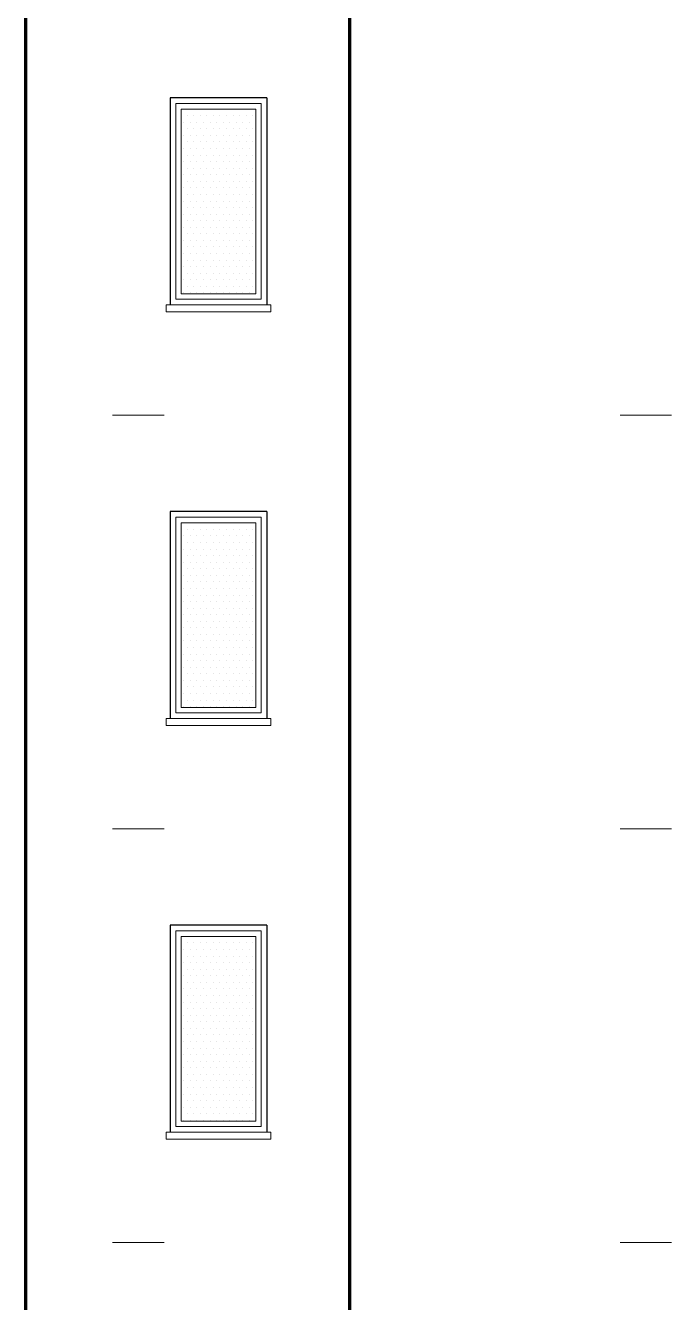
# Model space of a CAD drawing. Header units: millimetres. Extents: x 2016.56 to 2021.8, y 13721.83 to 13722.48.
# Drawn here: x 2021.5835 to 2021.6772, y 13722.0962 to 13722.2815 of the extents above; entities that cross this region are included whole.
import ezdxf

# ---------------------------------------------------------------- set-up
doc = ezdxf.new("R2010")
doc.units = ezdxf.units.MM
doc.linetypes.add('ACAD_ISO07W100', pattern=[3, 0, -3])
doc.layers.get('0').update_dxf_attribs({"lineweight": 20})
for name, color, linetype, lineweight in [('0.3', 150, 'Continuous', 30), ('1.00', 232, 'Continuous', 100), ('DUVAR', 4, 'Continuous', 40), ('PENCERE', 3, 'Continuous', 13)]:
    doc.layers.add(name, color=color, linetype=linetype, lineweight=lineweight)

msp = doc.modelspace()

# ---------------------------------------------------------------- linework, layer by layer
for p, q in [((2021.60532, 13722.27014), (2021.60532, 13722.24174)), ((2021.61772, 13722.27014), (2021.60532, 13722.27014)), ((2021.61772, 13722.27014), (2021.61772, 13722.24174)), ((2021.60612, 13722.26934), (2021.61692, 13722.26934)), ((2021.60612, 13722.24254), (2021.60612, 13722.26934)), ((2021.61692, 13722.24254), (2021.61692, 13722.26934)), ((2021.60612, 13722.24254), (2021.61692, 13722.24254)), ((2021.60392, 13722.24094), (2021.61912, 13722.24094)), ((2021.60392, 13722.23994), (2021.60392, 13722.24094)), ((2021.60532, 13722.24174), (2021.61772, 13722.24174)), ((2021.61912, 13722.23994), (2021.61912, 13722.24094)), ((2021.60392, 13722.23994), (2021.61912, 13722.23994)), ((2021.61772, 13722.21014), (2021.60532, 13722.21014)), ((2021.60532, 13722.21014), (2021.60532, 13722.18174)), ((2021.60612, 13722.18254), (2021.60612, 13722.20934)), ((2021.60612, 13722.20934), (2021.61692, 13722.20934)), ((2021.61692, 13722.18254), (2021.61692, 13722.20934)), ((2021.61772, 13722.21014), (2021.61772, 13722.18174)), ((2021.60392, 13722.17994), (2021.60392, 13722.18094)), ((2021.60392, 13722.18094), (2021.61912, 13722.18094)), ((2021.60532, 13722.18174), (2021.61772, 13722.18174)), ((2021.60612, 13722.18254), (2021.61692, 13722.18254)), ((2021.61912, 13722.17994), (2021.61912, 13722.18094)), ((2021.60392, 13722.17994), (2021.61912, 13722.17994)), ((2021.60532, 13722.15014), (2021.60532, 13722.12174)), ((2021.61772, 13722.15014), (2021.60532, 13722.15014)), ((2021.60612, 13722.14934), (2021.61692, 13722.14934)), ((2021.60612, 13722.12254), (2021.60612, 13722.14934)), ((2021.61692, 13722.12254), (2021.61692, 13722.14934)), ((2021.61772, 13722.15014), (2021.61772, 13722.12174)), ((2021.60532, 13722.12174), (2021.61772, 13722.12174)), ((2021.60612, 13722.12254), (2021.61692, 13722.12254)), ((2021.60392, 13722.12094), (2021.61912, 13722.12094)), ((2021.60392, 13722.11994), (2021.60392, 13722.12094)), ((2021.60392, 13722.11994), (2021.61912, 13722.11994)), ((2021.61912, 13722.11994), (2021.61912, 13722.12094))]:
    msp.add_line(p, q)
at = {"layer": '0.3'}
for p, q in [((2021.60452, 13722.27094), (2021.60452, 13722.24094)), ((2021.61852, 13722.27094), (2021.60452, 13722.27094)), ((2021.61852, 13722.27094), (2021.61852, 13722.24094)), ((2021.61852, 13722.21094), (2021.60452, 13722.21094)), ((2021.60452, 13722.21094), (2021.60452, 13722.18094)), ((2021.61852, 13722.21094), (2021.61852, 13722.18094)), ((2021.60452, 13722.15094), (2021.60452, 13722.12094)), ((2021.61852, 13722.15094), (2021.60452, 13722.15094)), ((2021.61852, 13722.15094), (2021.61852, 13722.12094))]:
    msp.add_line(p, q, dxfattribs=at)
at = {"layer": '1.00'}
for p, q in [((2021.58352, 13722.39754), (2021.58352, 13721.97854)), ((2021.63052, 13722.39774), (2021.63052, 13721.97854))]:
    msp.add_line(p, q, dxfattribs=at)
at = {"layer": 'DUVAR'}
for p, q in [((2021.60649, 13722.26933), (2021.60649, 13722.26933)), ((2021.60696, 13722.26838), (2021.60696, 13722.26838)), ((2021.60744, 13722.26933), (2021.60744, 13722.26933)), ((2021.60792, 13722.26838), (2021.60792, 13722.26838)), ((2021.60839, 13722.26933), (2021.60839, 13722.26933)), ((2021.60887, 13722.26838), (2021.60887, 13722.26838)), ((2021.60935, 13722.26933), (2021.60935, 13722.26933)), ((2021.60982, 13722.26838), (2021.60982, 13722.26838)), ((2021.6103, 13722.26933), (2021.6103, 13722.26933)), ((2021.61077, 13722.26838), (2021.61077, 13722.26838)), ((2021.61125, 13722.26933), (2021.61125, 13722.26933)), ((2021.61173, 13722.26838), (2021.61173, 13722.26838)), ((2021.6122, 13722.26933), (2021.6122, 13722.26933)), ((2021.61268, 13722.26838), (2021.61268, 13722.26838)), ((2021.61316, 13722.26933), (2021.61316, 13722.26933)), ((2021.61363, 13722.26838), (2021.61363, 13722.26838)), ((2021.61411, 13722.26933), (2021.61411, 13722.26933)), ((2021.61458, 13722.26838), (2021.61458, 13722.26838)), ((2021.61506, 13722.26933), (2021.61506, 13722.26933)), ((2021.61554, 13722.26838), (2021.61554, 13722.26838)), ((2021.61601, 13722.26933), (2021.61601, 13722.26933)), ((2021.61649, 13722.26838), (2021.61649, 13722.26838)), ((2021.60649, 13722.26742), (2021.60649, 13722.26742)), ((2021.60696, 13722.26647), (2021.60696, 13722.26647)), ((2021.60744, 13722.26742), (2021.60744, 13722.26742)), ((2021.60792, 13722.26647), (2021.60792, 13722.26647)), ((2021.60839, 13722.26742), (2021.60839, 13722.26742)), ((2021.60887, 13722.26647), (2021.60887, 13722.26647)), ((2021.60935, 13722.26742), (2021.60935, 13722.26742)), ((2021.60982, 13722.26647), (2021.60982, 13722.26647)), ((2021.6103, 13722.26742), (2021.6103, 13722.26742)), ((2021.61077, 13722.26647), (2021.61077, 13722.26647)), ((2021.61125, 13722.26742), (2021.61125, 13722.26742)), ((2021.61173, 13722.26647), (2021.61173, 13722.26647)), ((2021.6122, 13722.26742), (2021.6122, 13722.26742)), ((2021.61268, 13722.26647), (2021.61268, 13722.26647)), ((2021.61316, 13722.26742), (2021.61316, 13722.26742)), ((2021.61363, 13722.26647), (2021.61363, 13722.26647)), ((2021.61411, 13722.26742), (2021.61411, 13722.26742)), ((2021.61458, 13722.26647), (2021.61458, 13722.26647)), ((2021.61506, 13722.26742), (2021.61506, 13722.26742)), ((2021.61554, 13722.26647), (2021.61554, 13722.26647)), ((2021.61601, 13722.26742), (2021.61601, 13722.26742)), ((2021.61649, 13722.26647), (2021.61649, 13722.26647)), ((2021.60649, 13722.26552), (2021.60649, 13722.26552)), ((2021.60696, 13722.26457), (2021.60696, 13722.26457)), ((2021.60744, 13722.26552), (2021.60744, 13722.26552)), ((2021.60792, 13722.26457), (2021.60792, 13722.26457)), ((2021.60839, 13722.26552), (2021.60839, 13722.26552)), ((2021.60887, 13722.26457), (2021.60887, 13722.26457)), ((2021.60935, 13722.26552), (2021.60935, 13722.26552)), ((2021.60982, 13722.26457), (2021.60982, 13722.26457)), ((2021.6103, 13722.26552), (2021.6103, 13722.26552)), ((2021.61077, 13722.26457), (2021.61077, 13722.26457)), ((2021.61125, 13722.26552), (2021.61125, 13722.26552)), ((2021.61173, 13722.26457), (2021.61173, 13722.26457)), ((2021.6122, 13722.26552), (2021.6122, 13722.26552)), ((2021.61268, 13722.26457), (2021.61268, 13722.26457)), ((2021.61316, 13722.26552), (2021.61316, 13722.26552)), ((2021.61363, 13722.26457), (2021.61363, 13722.26457)), ((2021.61411, 13722.26552), (2021.61411, 13722.26552)), ((2021.61458, 13722.26457), (2021.61458, 13722.26457)), ((2021.61506, 13722.26552), (2021.61506, 13722.26552)), ((2021.61554, 13722.26457), (2021.61554, 13722.26457)), ((2021.61601, 13722.26552), (2021.61601, 13722.26552)), ((2021.61649, 13722.26457), (2021.61649, 13722.26457)), ((2021.60649, 13722.26361), (2021.60649, 13722.26361)), ((2021.60696, 13722.26266), (2021.60696, 13722.26266)), ((2021.60744, 13722.26361), (2021.60744, 13722.26361)), ((2021.60792, 13722.26266), (2021.60792, 13722.26266)), ((2021.60839, 13722.26361), (2021.60839, 13722.26361)), ((2021.60887, 13722.26266), (2021.60887, 13722.26266)), ((2021.60935, 13722.26361), (2021.60935, 13722.26361)), ((2021.60982, 13722.26266), (2021.60982, 13722.26266)), ((2021.6103, 13722.26361), (2021.6103, 13722.26361)), ((2021.61077, 13722.26266), (2021.61077, 13722.26266)), ((2021.61125, 13722.26361), (2021.61125, 13722.26361)), ((2021.61173, 13722.26266), (2021.61173, 13722.26266)), ((2021.6122, 13722.26361), (2021.6122, 13722.26361)), ((2021.61268, 13722.26266), (2021.61268, 13722.26266)), ((2021.61316, 13722.26361), (2021.61316, 13722.26361)), ((2021.61363, 13722.26266), (2021.61363, 13722.26266)), ((2021.61411, 13722.26361), (2021.61411, 13722.26361)), ((2021.61458, 13722.26266), (2021.61458, 13722.26266)), ((2021.61506, 13722.26361), (2021.61506, 13722.26361)), ((2021.61554, 13722.26266), (2021.61554, 13722.26266)), ((2021.61601, 13722.26361), (2021.61601, 13722.26361)), ((2021.61649, 13722.26266), (2021.61649, 13722.26266)), ((2021.60649, 13722.26171), (2021.60649, 13722.26171)), ((2021.60696, 13722.26076), (2021.60696, 13722.26076)), ((2021.60744, 13722.26171), (2021.60744, 13722.26171)), ((2021.60792, 13722.26076), (2021.60792, 13722.26076)), ((2021.60839, 13722.26171), (2021.60839, 13722.26171)), ((2021.60887, 13722.26076), (2021.60887, 13722.26076)), ((2021.60935, 13722.26171), (2021.60935, 13722.26171)), ((2021.60982, 13722.26076), (2021.60982, 13722.26076)), ((2021.6103, 13722.26171), (2021.6103, 13722.26171)), ((2021.61077, 13722.26076), (2021.61077, 13722.26076)), ((2021.61125, 13722.26171), (2021.61125, 13722.26171)), ((2021.61173, 13722.26076), (2021.61173, 13722.26076)), ((2021.6122, 13722.26171), (2021.6122, 13722.26171)), ((2021.61268, 13722.26076), (2021.61268, 13722.26076)), ((2021.61316, 13722.26171), (2021.61316, 13722.26171)), ((2021.61363, 13722.26076), (2021.61363, 13722.26076)), ((2021.61411, 13722.26171), (2021.61411, 13722.26171)), ((2021.61458, 13722.26076), (2021.61458, 13722.26076)), ((2021.61506, 13722.26171), (2021.61506, 13722.26171)), ((2021.61554, 13722.26076), (2021.61554, 13722.26076)), ((2021.61601, 13722.26171), (2021.61601, 13722.26171)), ((2021.61649, 13722.26076), (2021.61649, 13722.26076)), ((2021.60649, 13722.2598), (2021.60649, 13722.2598)), ((2021.60696, 13722.25885), (2021.60696, 13722.25885)), ((2021.60744, 13722.2598), (2021.60744, 13722.2598)), ((2021.60792, 13722.25885), (2021.60792, 13722.25885)), ((2021.60839, 13722.2598), (2021.60839, 13722.2598)), ((2021.60887, 13722.25885), (2021.60887, 13722.25885)), ((2021.60935, 13722.2598), (2021.60935, 13722.2598)), ((2021.60982, 13722.25885), (2021.60982, 13722.25885)), ((2021.6103, 13722.2598), (2021.6103, 13722.2598)), ((2021.61077, 13722.25885), (2021.61077, 13722.25885)), ((2021.61125, 13722.2598), (2021.61125, 13722.2598)), ((2021.61173, 13722.25885), (2021.61173, 13722.25885)), ((2021.6122, 13722.2598), (2021.6122, 13722.2598)), ((2021.61268, 13722.25885), (2021.61268, 13722.25885)), ((2021.61316, 13722.2598), (2021.61316, 13722.2598)), ((2021.61363, 13722.25885), (2021.61363, 13722.25885)), ((2021.61411, 13722.2598), (2021.61411, 13722.2598)), ((2021.61458, 13722.25885), (2021.61458, 13722.25885)), ((2021.61506, 13722.2598), (2021.61506, 13722.2598)), ((2021.61554, 13722.25885), (2021.61554, 13722.25885)), ((2021.61601, 13722.2598), (2021.61601, 13722.2598)), ((2021.61649, 13722.25885), (2021.61649, 13722.25885)), ((2021.60649, 13722.2579), (2021.60649, 13722.2579)), ((2021.60696, 13722.25695), (2021.60696, 13722.25695)), ((2021.60744, 13722.2579), (2021.60744, 13722.2579)), ((2021.60792, 13722.25695), (2021.60792, 13722.25695)), ((2021.60839, 13722.2579), (2021.60839, 13722.2579)), ((2021.60887, 13722.25695), (2021.60887, 13722.25695)), ((2021.60935, 13722.2579), (2021.60935, 13722.2579)), ((2021.60982, 13722.25695), (2021.60982, 13722.25695)), ((2021.6103, 13722.2579), (2021.6103, 13722.2579)), ((2021.61077, 13722.25695), (2021.61077, 13722.25695)), ((2021.61125, 13722.2579), (2021.61125, 13722.2579)), ((2021.61173, 13722.25695), (2021.61173, 13722.25695)), ((2021.6122, 13722.2579), (2021.6122, 13722.2579)), ((2021.61268, 13722.25695), (2021.61268, 13722.25695)), ((2021.61316, 13722.2579), (2021.61316, 13722.2579)), ((2021.61363, 13722.25695), (2021.61363, 13722.25695)), ((2021.61411, 13722.2579), (2021.61411, 13722.2579)), ((2021.61458, 13722.25695), (2021.61458, 13722.25695)), ((2021.61506, 13722.2579), (2021.61506, 13722.2579)), ((2021.61554, 13722.25695), (2021.61554, 13722.25695)), ((2021.61601, 13722.2579), (2021.61601, 13722.2579)), ((2021.61649, 13722.25695), (2021.61649, 13722.25695)), ((2021.60649, 13722.25599), (2021.60649, 13722.25599)), ((2021.60696, 13722.25504), (2021.60696, 13722.25504)), ((2021.60744, 13722.25599), (2021.60744, 13722.25599)), ((2021.60792, 13722.25504), (2021.60792, 13722.25504)), ((2021.60839, 13722.25599), (2021.60839, 13722.25599)), ((2021.60887, 13722.25504), (2021.60887, 13722.25504)), ((2021.60935, 13722.25599), (2021.60935, 13722.25599)), ((2021.60982, 13722.25504), (2021.60982, 13722.25504)), ((2021.6103, 13722.25599), (2021.6103, 13722.25599)), ((2021.61077, 13722.25504), (2021.61077, 13722.25504)), ((2021.61125, 13722.25599), (2021.61125, 13722.25599)), ((2021.61173, 13722.25504), (2021.61173, 13722.25504)), ((2021.6122, 13722.25599), (2021.6122, 13722.25599)), ((2021.61268, 13722.25504), (2021.61268, 13722.25504)), ((2021.61316, 13722.25599), (2021.61316, 13722.25599)), ((2021.61363, 13722.25504), (2021.61363, 13722.25504)), ((2021.61411, 13722.25599), (2021.61411, 13722.25599)), ((2021.61458, 13722.25504), (2021.61458, 13722.25504)), ((2021.61506, 13722.25599), (2021.61506, 13722.25599)), ((2021.61554, 13722.25504), (2021.61554, 13722.25504)), ((2021.61601, 13722.25599), (2021.61601, 13722.25599)), ((2021.61649, 13722.25504), (2021.61649, 13722.25504)), ((2021.60649, 13722.25409), (2021.60649, 13722.25409)), ((2021.60696, 13722.25314), (2021.60696, 13722.25314)), ((2021.60744, 13722.25409), (2021.60744, 13722.25409)), ((2021.60792, 13722.25314), (2021.60792, 13722.25314)), ((2021.60839, 13722.25409), (2021.60839, 13722.25409)), ((2021.60887, 13722.25314), (2021.60887, 13722.25314)), ((2021.60935, 13722.25409), (2021.60935, 13722.25409)), ((2021.60982, 13722.25314), (2021.60982, 13722.25314)), ((2021.6103, 13722.25409), (2021.6103, 13722.25409)), ((2021.61077, 13722.25314), (2021.61077, 13722.25314)), ((2021.61125, 13722.25409), (2021.61125, 13722.25409)), ((2021.61173, 13722.25314), (2021.61173, 13722.25314)), ((2021.6122, 13722.25409), (2021.6122, 13722.25409)), ((2021.61268, 13722.25314), (2021.61268, 13722.25314)), ((2021.61316, 13722.25409), (2021.61316, 13722.25409)), ((2021.61363, 13722.25314), (2021.61363, 13722.25314)), ((2021.61411, 13722.25409), (2021.61411, 13722.25409)), ((2021.61458, 13722.25314), (2021.61458, 13722.25314)), ((2021.61506, 13722.25409), (2021.61506, 13722.25409)), ((2021.61554, 13722.25314), (2021.61554, 13722.25314)), ((2021.61601, 13722.25409), (2021.61601, 13722.25409)), ((2021.61649, 13722.25314), (2021.61649, 13722.25314)), ((2021.60649, 13722.25218), (2021.60649, 13722.25218)), ((2021.60696, 13722.25123), (2021.60696, 13722.25123)), ((2021.60744, 13722.25218), (2021.60744, 13722.25218)), ((2021.60792, 13722.25123), (2021.60792, 13722.25123)), ((2021.60839, 13722.25218), (2021.60839, 13722.25218)), ((2021.60887, 13722.25123), (2021.60887, 13722.25123)), ((2021.60935, 13722.25218), (2021.60935, 13722.25218)), ((2021.60982, 13722.25123), (2021.60982, 13722.25123)), ((2021.6103, 13722.25218), (2021.6103, 13722.25218)), ((2021.61077, 13722.25123), (2021.61077, 13722.25123)), ((2021.61125, 13722.25218), (2021.61125, 13722.25218)), ((2021.61173, 13722.25123), (2021.61173, 13722.25123)), ((2021.6122, 13722.25218), (2021.6122, 13722.25218)), ((2021.61268, 13722.25123), (2021.61268, 13722.25123)), ((2021.61316, 13722.25218), (2021.61316, 13722.25218)), ((2021.61363, 13722.25123), (2021.61363, 13722.25123)), ((2021.61411, 13722.25218), (2021.61411, 13722.25218)), ((2021.61458, 13722.25123), (2021.61458, 13722.25123)), ((2021.61506, 13722.25218), (2021.61506, 13722.25218)), ((2021.61554, 13722.25123), (2021.61554, 13722.25123)), ((2021.61601, 13722.25218), (2021.61601, 13722.25218)), ((2021.61649, 13722.25123), (2021.61649, 13722.25123)), ((2021.60649, 13722.25028), (2021.60649, 13722.25028)), ((2021.60744, 13722.25028), (2021.60744, 13722.25028)), ((2021.60839, 13722.25028), (2021.60839, 13722.25028)), ((2021.60935, 13722.25028), (2021.60935, 13722.25028)), ((2021.6103, 13722.25028), (2021.6103, 13722.25028)), ((2021.61125, 13722.25028), (2021.61125, 13722.25028)), ((2021.6122, 13722.25028), (2021.6122, 13722.25028)), ((2021.61316, 13722.25028), (2021.61316, 13722.25028)), ((2021.61411, 13722.25028), (2021.61411, 13722.25028)), ((2021.61506, 13722.25028), (2021.61506, 13722.25028)), ((2021.61601, 13722.25028), (2021.61601, 13722.25028)), ((2021.60649, 13722.24837), (2021.60649, 13722.24837)), ((2021.60696, 13722.24933), (2021.60696, 13722.24933)), ((2021.60744, 13722.24837), (2021.60744, 13722.24837)), ((2021.60792, 13722.24933), (2021.60792, 13722.24933)), ((2021.60839, 13722.24837), (2021.60839, 13722.24837)), ((2021.60887, 13722.24933), (2021.60887, 13722.24933)), ((2021.60935, 13722.24837), (2021.60935, 13722.24837)), ((2021.60982, 13722.24933), (2021.60982, 13722.24933)), ((2021.6103, 13722.24837), (2021.6103, 13722.24837)), ((2021.61077, 13722.24933), (2021.61077, 13722.24933)), ((2021.61125, 13722.24837), (2021.61125, 13722.24837)), ((2021.61173, 13722.24933), (2021.61173, 13722.24933)), ((2021.6122, 13722.24837), (2021.6122, 13722.24837)), ((2021.61268, 13722.24933), (2021.61268, 13722.24933)), ((2021.61316, 13722.24837), (2021.61316, 13722.24837)), ((2021.61363, 13722.24933), (2021.61363, 13722.24933)), ((2021.61411, 13722.24837), (2021.61411, 13722.24837)), ((2021.61458, 13722.24933), (2021.61458, 13722.24933)), ((2021.61506, 13722.24837), (2021.61506, 13722.24837)), ((2021.61554, 13722.24933), (2021.61554, 13722.24933)), ((2021.61601, 13722.24837), (2021.61601, 13722.24837)), ((2021.61649, 13722.24933), (2021.61649, 13722.24933)), ((2021.60649, 13722.24647), (2021.60649, 13722.24647)), ((2021.60696, 13722.24742), (2021.60696, 13722.24742)), ((2021.60744, 13722.24647), (2021.60744, 13722.24647)), ((2021.60792, 13722.24742), (2021.60792, 13722.24742)), ((2021.60839, 13722.24647), (2021.60839, 13722.24647)), ((2021.60887, 13722.24742), (2021.60887, 13722.24742)), ((2021.60935, 13722.24647), (2021.60935, 13722.24647)), ((2021.60982, 13722.24742), (2021.60982, 13722.24742)), ((2021.6103, 13722.24647), (2021.6103, 13722.24647)), ((2021.61077, 13722.24742), (2021.61077, 13722.24742)), ((2021.61125, 13722.24647), (2021.61125, 13722.24647)), ((2021.61173, 13722.24742), (2021.61173, 13722.24742)), ((2021.6122, 13722.24647), (2021.6122, 13722.24647)), ((2021.61268, 13722.24742), (2021.61268, 13722.24742)), ((2021.61316, 13722.24647), (2021.61316, 13722.24647)), ((2021.61363, 13722.24742), (2021.61363, 13722.24742)), ((2021.61411, 13722.24647), (2021.61411, 13722.24647)), ((2021.61458, 13722.24742), (2021.61458, 13722.24742)), ((2021.61506, 13722.24647), (2021.61506, 13722.24647)), ((2021.61554, 13722.24742), (2021.61554, 13722.24742)), ((2021.61601, 13722.24647), (2021.61601, 13722.24647)), ((2021.61649, 13722.24742), (2021.61649, 13722.24742)), ((2021.60649, 13722.24456), (2021.60649, 13722.24456)), ((2021.60696, 13722.24552), (2021.60696, 13722.24552)), ((2021.60744, 13722.24456), (2021.60744, 13722.24456)), ((2021.60792, 13722.24552), (2021.60792, 13722.24552)), ((2021.60839, 13722.24456), (2021.60839, 13722.24456)), ((2021.60887, 13722.24552), (2021.60887, 13722.24552)), ((2021.60935, 13722.24456), (2021.60935, 13722.24456)), ((2021.60982, 13722.24552), (2021.60982, 13722.24552)), ((2021.6103, 13722.24456), (2021.6103, 13722.24456)), ((2021.61077, 13722.24552), (2021.61077, 13722.24552)), ((2021.61125, 13722.24456), (2021.61125, 13722.24456)), ((2021.61173, 13722.24552), (2021.61173, 13722.24552)), ((2021.6122, 13722.24456), (2021.6122, 13722.24456)), ((2021.61268, 13722.24552), (2021.61268, 13722.24552)), ((2021.61316, 13722.24456), (2021.61316, 13722.24456)), ((2021.61363, 13722.24552), (2021.61363, 13722.24552)), ((2021.61411, 13722.24456), (2021.61411, 13722.24456)), ((2021.61458, 13722.24552), (2021.61458, 13722.24552)), ((2021.61506, 13722.24456), (2021.61506, 13722.24456)), ((2021.61554, 13722.24552), (2021.61554, 13722.24552)), ((2021.61601, 13722.24456), (2021.61601, 13722.24456)), ((2021.61649, 13722.24552), (2021.61649, 13722.24552)), ((2021.60649, 13722.24266), (2021.60649, 13722.24266)), ((2021.60696, 13722.24361), (2021.60696, 13722.24361)), ((2021.60744, 13722.24266), (2021.60744, 13722.24266)), ((2021.60792, 13722.24361), (2021.60792, 13722.24361)), ((2021.60839, 13722.24266), (2021.60839, 13722.24266)), ((2021.60887, 13722.24361), (2021.60887, 13722.24361)), ((2021.60935, 13722.24266), (2021.60935, 13722.24266)), ((2021.60982, 13722.24361), (2021.60982, 13722.24361)), ((2021.6103, 13722.24266), (2021.6103, 13722.24266)), ((2021.61077, 13722.24361), (2021.61077, 13722.24361)), ((2021.61125, 13722.24266), (2021.61125, 13722.24266)), ((2021.61173, 13722.24361), (2021.61173, 13722.24361)), ((2021.6122, 13722.24266), (2021.6122, 13722.24266)), ((2021.61268, 13722.24361), (2021.61268, 13722.24361)), ((2021.61316, 13722.24266), (2021.61316, 13722.24266)), ((2021.61363, 13722.24361), (2021.61363, 13722.24361)), ((2021.61411, 13722.24266), (2021.61411, 13722.24266)), ((2021.61458, 13722.24361), (2021.61458, 13722.24361)), ((2021.61506, 13722.24266), (2021.61506, 13722.24266)), ((2021.61554, 13722.24361), (2021.61554, 13722.24361)), ((2021.61601, 13722.24266), (2021.61601, 13722.24266)), ((2021.61649, 13722.24361), (2021.61649, 13722.24361)), ((2021.60649, 13722.20933), (2021.60649, 13722.20933)), ((2021.60744, 13722.20933), (2021.60744, 13722.20933)), ((2021.60839, 13722.20933), (2021.60839, 13722.20933)), ((2021.60935, 13722.20933), (2021.60935, 13722.20933)), ((2021.6103, 13722.20933), (2021.6103, 13722.20933)), ((2021.61125, 13722.20933), (2021.61125, 13722.20933)), ((2021.6122, 13722.20933), (2021.6122, 13722.20933)), ((2021.61316, 13722.20933), (2021.61316, 13722.20933)), ((2021.61411, 13722.20933), (2021.61411, 13722.20933)), ((2021.61506, 13722.20933), (2021.61506, 13722.20933)), ((2021.61601, 13722.20933), (2021.61601, 13722.20933)), ((2021.60649, 13722.20742), (2021.60649, 13722.20742)), ((2021.60696, 13722.20838), (2021.60696, 13722.20838)), ((2021.60744, 13722.20742), (2021.60744, 13722.20742)), ((2021.60792, 13722.20838), (2021.60792, 13722.20838)), ((2021.60839, 13722.20742), (2021.60839, 13722.20742)), ((2021.60887, 13722.20838), (2021.60887, 13722.20838)), ((2021.60935, 13722.20742), (2021.60935, 13722.20742)), ((2021.60982, 13722.20838), (2021.60982, 13722.20838)), ((2021.6103, 13722.20742), (2021.6103, 13722.20742)), ((2021.61077, 13722.20838), (2021.61077, 13722.20838)), ((2021.61125, 13722.20742), (2021.61125, 13722.20742)), ((2021.61173, 13722.20838), (2021.61173, 13722.20838)), ((2021.6122, 13722.20742), (2021.6122, 13722.20742)), ((2021.61268, 13722.20838), (2021.61268, 13722.20838)), ((2021.61316, 13722.20742), (2021.61316, 13722.20742)), ((2021.61363, 13722.20838), (2021.61363, 13722.20838)), ((2021.61411, 13722.20742), (2021.61411, 13722.20742)), ((2021.61458, 13722.20838), (2021.61458, 13722.20838)), ((2021.61506, 13722.20742), (2021.61506, 13722.20742)), ((2021.61554, 13722.20838), (2021.61554, 13722.20838)), ((2021.61601, 13722.20742), (2021.61601, 13722.20742)), ((2021.61649, 13722.20838), (2021.61649, 13722.20838)), ((2021.60649, 13722.20552), (2021.60649, 13722.20552)), ((2021.60696, 13722.20647), (2021.60696, 13722.20647)), ((2021.60744, 13722.20552), (2021.60744, 13722.20552)), ((2021.60792, 13722.20647), (2021.60792, 13722.20647)), ((2021.60839, 13722.20552), (2021.60839, 13722.20552)), ((2021.60887, 13722.20647), (2021.60887, 13722.20647)), ((2021.60935, 13722.20552), (2021.60935, 13722.20552)), ((2021.60982, 13722.20647), (2021.60982, 13722.20647)), ((2021.6103, 13722.20552), (2021.6103, 13722.20552)), ((2021.61077, 13722.20647), (2021.61077, 13722.20647)), ((2021.61125, 13722.20552), (2021.61125, 13722.20552)), ((2021.61173, 13722.20647), (2021.61173, 13722.20647)), ((2021.6122, 13722.20552), (2021.6122, 13722.20552)), ((2021.61268, 13722.20647), (2021.61268, 13722.20647)), ((2021.61316, 13722.20552), (2021.61316, 13722.20552)), ((2021.61363, 13722.20647), (2021.61363, 13722.20647)), ((2021.61411, 13722.20552), (2021.61411, 13722.20552)), ((2021.61458, 13722.20647), (2021.61458, 13722.20647)), ((2021.61506, 13722.20552), (2021.61506, 13722.20552)), ((2021.61554, 13722.20647), (2021.61554, 13722.20647)), ((2021.61601, 13722.20552), (2021.61601, 13722.20552)), ((2021.61649, 13722.20647), (2021.61649, 13722.20647)), ((2021.60649, 13722.20361), (2021.60649, 13722.20361)), ((2021.60696, 13722.20457), (2021.60696, 13722.20457)), ((2021.60744, 13722.20361), (2021.60744, 13722.20361)), ((2021.60792, 13722.20457), (2021.60792, 13722.20457)), ((2021.60839, 13722.20361), (2021.60839, 13722.20361)), ((2021.60887, 13722.20457), (2021.60887, 13722.20457)), ((2021.60935, 13722.20361), (2021.60935, 13722.20361)), ((2021.60982, 13722.20457), (2021.60982, 13722.20457)), ((2021.6103, 13722.20361), (2021.6103, 13722.20361)), ((2021.61077, 13722.20457), (2021.61077, 13722.20457)), ((2021.61125, 13722.20361), (2021.61125, 13722.20361)), ((2021.61173, 13722.20457), (2021.61173, 13722.20457)), ((2021.6122, 13722.20361), (2021.6122, 13722.20361)), ((2021.61268, 13722.20457), (2021.61268, 13722.20457)), ((2021.61316, 13722.20361), (2021.61316, 13722.20361)), ((2021.61363, 13722.20457), (2021.61363, 13722.20457)), ((2021.61411, 13722.20361), (2021.61411, 13722.20361)), ((2021.61458, 13722.20457), (2021.61458, 13722.20457)), ((2021.61506, 13722.20361), (2021.61506, 13722.20361)), ((2021.61554, 13722.20457), (2021.61554, 13722.20457)), ((2021.61601, 13722.20361), (2021.61601, 13722.20361)), ((2021.61649, 13722.20457), (2021.61649, 13722.20457)), ((2021.60649, 13722.20171), (2021.60649, 13722.20171)), ((2021.60696, 13722.20266), (2021.60696, 13722.20266)), ((2021.60744, 13722.20171), (2021.60744, 13722.20171)), ((2021.60792, 13722.20266), (2021.60792, 13722.20266)), ((2021.60839, 13722.20171), (2021.60839, 13722.20171)), ((2021.60887, 13722.20266), (2021.60887, 13722.20266)), ((2021.60935, 13722.20171), (2021.60935, 13722.20171)), ((2021.60982, 13722.20266), (2021.60982, 13722.20266)), ((2021.6103, 13722.20171), (2021.6103, 13722.20171)), ((2021.61077, 13722.20266), (2021.61077, 13722.20266)), ((2021.61125, 13722.20171), (2021.61125, 13722.20171)), ((2021.61173, 13722.20266), (2021.61173, 13722.20266)), ((2021.6122, 13722.20171), (2021.6122, 13722.20171)), ((2021.61268, 13722.20266), (2021.61268, 13722.20266)), ((2021.61316, 13722.20171), (2021.61316, 13722.20171)), ((2021.61363, 13722.20266), (2021.61363, 13722.20266)), ((2021.61411, 13722.20171), (2021.61411, 13722.20171)), ((2021.61458, 13722.20266), (2021.61458, 13722.20266)), ((2021.61506, 13722.20171), (2021.61506, 13722.20171)), ((2021.61554, 13722.20266), (2021.61554, 13722.20266)), ((2021.61601, 13722.20171), (2021.61601, 13722.20171)), ((2021.61649, 13722.20266), (2021.61649, 13722.20266)), ((2021.60649, 13722.1998), (2021.60649, 13722.1998)), ((2021.60696, 13722.20076), (2021.60696, 13722.20076)), ((2021.60744, 13722.1998), (2021.60744, 13722.1998)), ((2021.60792, 13722.20076), (2021.60792, 13722.20076)), ((2021.60839, 13722.1998), (2021.60839, 13722.1998)), ((2021.60887, 13722.20076), (2021.60887, 13722.20076)), ((2021.60935, 13722.1998), (2021.60935, 13722.1998)), ((2021.60982, 13722.20076), (2021.60982, 13722.20076)), ((2021.6103, 13722.1998), (2021.6103, 13722.1998)), ((2021.61077, 13722.20076), (2021.61077, 13722.20076)), ((2021.61125, 13722.1998), (2021.61125, 13722.1998)), ((2021.61173, 13722.20076), (2021.61173, 13722.20076)), ((2021.6122, 13722.1998), (2021.6122, 13722.1998)), ((2021.61268, 13722.20076), (2021.61268, 13722.20076)), ((2021.61316, 13722.1998), (2021.61316, 13722.1998)), ((2021.61363, 13722.20076), (2021.61363, 13722.20076)), ((2021.61411, 13722.1998), (2021.61411, 13722.1998)), ((2021.61458, 13722.20076), (2021.61458, 13722.20076)), ((2021.61506, 13722.1998), (2021.61506, 13722.1998)), ((2021.61554, 13722.20076), (2021.61554, 13722.20076)), ((2021.61601, 13722.1998), (2021.61601, 13722.1998)), ((2021.61649, 13722.20076), (2021.61649, 13722.20076)), ((2021.60649, 13722.1979), (2021.60649, 13722.1979)), ((2021.60696, 13722.19885), (2021.60696, 13722.19885)), ((2021.60744, 13722.1979), (2021.60744, 13722.1979)), ((2021.60792, 13722.19885), (2021.60792, 13722.19885)), ((2021.60839, 13722.1979), (2021.60839, 13722.1979)), ((2021.60887, 13722.19885), (2021.60887, 13722.19885)), ((2021.60935, 13722.1979), (2021.60935, 13722.1979)), ((2021.60982, 13722.19885), (2021.60982, 13722.19885)), ((2021.6103, 13722.1979), (2021.6103, 13722.1979)), ((2021.61077, 13722.19885), (2021.61077, 13722.19885)), ((2021.61125, 13722.1979), (2021.61125, 13722.1979)), ((2021.61173, 13722.19885), (2021.61173, 13722.19885)), ((2021.6122, 13722.1979), (2021.6122, 13722.1979)), ((2021.61268, 13722.19885), (2021.61268, 13722.19885)), ((2021.61316, 13722.1979), (2021.61316, 13722.1979)), ((2021.61363, 13722.19885), (2021.61363, 13722.19885)), ((2021.61411, 13722.1979), (2021.61411, 13722.1979)), ((2021.61458, 13722.19885), (2021.61458, 13722.19885)), ((2021.61506, 13722.1979), (2021.61506, 13722.1979)), ((2021.61554, 13722.19885), (2021.61554, 13722.19885)), ((2021.61601, 13722.1979), (2021.61601, 13722.1979)), ((2021.61649, 13722.19885), (2021.61649, 13722.19885)), ((2021.60649, 13722.19599), (2021.60649, 13722.19599)), ((2021.60696, 13722.19695), (2021.60696, 13722.19695)), ((2021.60744, 13722.19599), (2021.60744, 13722.19599)), ((2021.60792, 13722.19695), (2021.60792, 13722.19695)), ((2021.60839, 13722.19599), (2021.60839, 13722.19599)), ((2021.60887, 13722.19695), (2021.60887, 13722.19695)), ((2021.60935, 13722.19599), (2021.60935, 13722.19599)), ((2021.60982, 13722.19695), (2021.60982, 13722.19695)), ((2021.6103, 13722.19599), (2021.6103, 13722.19599)), ((2021.61077, 13722.19695), (2021.61077, 13722.19695)), ((2021.61125, 13722.19599), (2021.61125, 13722.19599)), ((2021.61173, 13722.19695), (2021.61173, 13722.19695)), ((2021.6122, 13722.19599), (2021.6122, 13722.19599)), ((2021.61268, 13722.19695), (2021.61268, 13722.19695)), ((2021.61316, 13722.19599), (2021.61316, 13722.19599)), ((2021.61363, 13722.19695), (2021.61363, 13722.19695)), ((2021.61411, 13722.19599), (2021.61411, 13722.19599)), ((2021.61458, 13722.19695), (2021.61458, 13722.19695)), ((2021.61506, 13722.19599), (2021.61506, 13722.19599)), ((2021.61554, 13722.19695), (2021.61554, 13722.19695)), ((2021.61601, 13722.19599), (2021.61601, 13722.19599)), ((2021.61649, 13722.19695), (2021.61649, 13722.19695)), ((2021.60649, 13722.19409), (2021.60649, 13722.19409)), ((2021.60696, 13722.19504), (2021.60696, 13722.19504)), ((2021.60744, 13722.19409), (2021.60744, 13722.19409)), ((2021.60792, 13722.19504), (2021.60792, 13722.19504)), ((2021.60839, 13722.19409), (2021.60839, 13722.19409)), ((2021.60887, 13722.19504), (2021.60887, 13722.19504)), ((2021.60935, 13722.19409), (2021.60935, 13722.19409)), ((2021.60982, 13722.19504), (2021.60982, 13722.19504)), ((2021.6103, 13722.19409), (2021.6103, 13722.19409)), ((2021.61077, 13722.19504), (2021.61077, 13722.19504)), ((2021.61125, 13722.19409), (2021.61125, 13722.19409)), ((2021.61173, 13722.19504), (2021.61173, 13722.19504)), ((2021.6122, 13722.19409), (2021.6122, 13722.19409)), ((2021.61268, 13722.19504), (2021.61268, 13722.19504)), ((2021.61316, 13722.19409), (2021.61316, 13722.19409)), ((2021.61363, 13722.19504), (2021.61363, 13722.19504)), ((2021.61411, 13722.19409), (2021.61411, 13722.19409)), ((2021.61458, 13722.19504), (2021.61458, 13722.19504)), ((2021.61506, 13722.19409), (2021.61506, 13722.19409)), ((2021.61554, 13722.19504), (2021.61554, 13722.19504)), ((2021.61601, 13722.19409), (2021.61601, 13722.19409)), ((2021.61649, 13722.19504), (2021.61649, 13722.19504)), ((2021.60649, 13722.19218), (2021.60649, 13722.19218)), ((2021.60696, 13722.19314), (2021.60696, 13722.19314)), ((2021.60744, 13722.19218), (2021.60744, 13722.19218)), ((2021.60792, 13722.19314), (2021.60792, 13722.19314)), ((2021.60839, 13722.19218), (2021.60839, 13722.19218)), ((2021.60887, 13722.19314), (2021.60887, 13722.19314)), ((2021.60935, 13722.19218), (2021.60935, 13722.19218)), ((2021.60982, 13722.19314), (2021.60982, 13722.19314)), ((2021.6103, 13722.19218), (2021.6103, 13722.19218)), ((2021.61077, 13722.19314), (2021.61077, 13722.19314)), ((2021.61125, 13722.19218), (2021.61125, 13722.19218)), ((2021.61173, 13722.19314), (2021.61173, 13722.19314)), ((2021.6122, 13722.19218), (2021.6122, 13722.19218)), ((2021.61268, 13722.19314), (2021.61268, 13722.19314)), ((2021.61316, 13722.19218), (2021.61316, 13722.19218)), ((2021.61363, 13722.19314), (2021.61363, 13722.19314)), ((2021.61411, 13722.19218), (2021.61411, 13722.19218)), ((2021.61458, 13722.19314), (2021.61458, 13722.19314)), ((2021.61506, 13722.19218), (2021.61506, 13722.19218)), ((2021.61554, 13722.19314), (2021.61554, 13722.19314)), ((2021.61601, 13722.19218), (2021.61601, 13722.19218)), ((2021.61649, 13722.19314), (2021.61649, 13722.19314)), ((2021.60649, 13722.19028), (2021.60649, 13722.19028)), ((2021.60696, 13722.19123), (2021.60696, 13722.19123)), ((2021.60744, 13722.19028), (2021.60744, 13722.19028)), ((2021.60792, 13722.19123), (2021.60792, 13722.19123)), ((2021.60839, 13722.19028), (2021.60839, 13722.19028)), ((2021.60887, 13722.19123), (2021.60887, 13722.19123)), ((2021.60935, 13722.19028), (2021.60935, 13722.19028)), ((2021.60982, 13722.19123), (2021.60982, 13722.19123)), ((2021.6103, 13722.19028), (2021.6103, 13722.19028)), ((2021.61077, 13722.19123), (2021.61077, 13722.19123)), ((2021.61125, 13722.19028), (2021.61125, 13722.19028)), ((2021.61173, 13722.19123), (2021.61173, 13722.19123)), ((2021.6122, 13722.19028), (2021.6122, 13722.19028)), ((2021.61268, 13722.19123), (2021.61268, 13722.19123)), ((2021.61316, 13722.19028), (2021.61316, 13722.19028)), ((2021.61363, 13722.19123), (2021.61363, 13722.19123)), ((2021.61411, 13722.19028), (2021.61411, 13722.19028)), ((2021.61458, 13722.19123), (2021.61458, 13722.19123)), ((2021.61506, 13722.19028), (2021.61506, 13722.19028)), ((2021.61554, 13722.19123), (2021.61554, 13722.19123)), ((2021.61601, 13722.19028), (2021.61601, 13722.19028)), ((2021.61649, 13722.19123), (2021.61649, 13722.19123)), ((2021.60649, 13722.18837), (2021.60649, 13722.18837)), ((2021.60696, 13722.18933), (2021.60696, 13722.18933)), ((2021.60744, 13722.18837), (2021.60744, 13722.18837)), ((2021.60792, 13722.18933), (2021.60792, 13722.18933)), ((2021.60839, 13722.18837), (2021.60839, 13722.18837)), ((2021.60887, 13722.18933), (2021.60887, 13722.18933)), ((2021.60935, 13722.18837), (2021.60935, 13722.18837)), ((2021.60982, 13722.18933), (2021.60982, 13722.18933)), ((2021.6103, 13722.18837), (2021.6103, 13722.18837)), ((2021.61077, 13722.18933), (2021.61077, 13722.18933)), ((2021.61125, 13722.18837), (2021.61125, 13722.18837)), ((2021.61173, 13722.18933), (2021.61173, 13722.18933)), ((2021.6122, 13722.18837), (2021.6122, 13722.18837)), ((2021.61268, 13722.18933), (2021.61268, 13722.18933)), ((2021.61316, 13722.18837), (2021.61316, 13722.18837)), ((2021.61363, 13722.18933), (2021.61363, 13722.18933)), ((2021.61411, 13722.18837), (2021.61411, 13722.18837)), ((2021.61458, 13722.18933), (2021.61458, 13722.18933)), ((2021.61506, 13722.18837), (2021.61506, 13722.18837)), ((2021.61554, 13722.18933), (2021.61554, 13722.18933)), ((2021.61601, 13722.18837), (2021.61601, 13722.18837)), ((2021.61649, 13722.18933), (2021.61649, 13722.18933)), ((2021.60649, 13722.18647), (2021.60649, 13722.18647)), ((2021.60696, 13722.18742), (2021.60696, 13722.18742)), ((2021.60744, 13722.18647), (2021.60744, 13722.18647)), ((2021.60792, 13722.18742), (2021.60792, 13722.18742)), ((2021.60839, 13722.18647), (2021.60839, 13722.18647)), ((2021.60887, 13722.18742), (2021.60887, 13722.18742)), ((2021.60935, 13722.18647), (2021.60935, 13722.18647)), ((2021.60982, 13722.18742), (2021.60982, 13722.18742)), ((2021.6103, 13722.18647), (2021.6103, 13722.18647)), ((2021.61077, 13722.18742), (2021.61077, 13722.18742)), ((2021.61125, 13722.18647), (2021.61125, 13722.18647)), ((2021.61173, 13722.18742), (2021.61173, 13722.18742)), ((2021.6122, 13722.18647), (2021.6122, 13722.18647)), ((2021.61268, 13722.18742), (2021.61268, 13722.18742)), ((2021.61316, 13722.18647), (2021.61316, 13722.18647)), ((2021.61363, 13722.18742), (2021.61363, 13722.18742)), ((2021.61411, 13722.18647), (2021.61411, 13722.18647)), ((2021.61458, 13722.18742), (2021.61458, 13722.18742)), ((2021.61506, 13722.18647), (2021.61506, 13722.18647)), ((2021.61554, 13722.18742), (2021.61554, 13722.18742)), ((2021.61601, 13722.18647), (2021.61601, 13722.18647)), ((2021.61649, 13722.18742), (2021.61649, 13722.18742)), ((2021.60649, 13722.18456), (2021.60649, 13722.18456)), ((2021.60696, 13722.18552), (2021.60696, 13722.18552)), ((2021.60744, 13722.18456), (2021.60744, 13722.18456)), ((2021.60792, 13722.18552), (2021.60792, 13722.18552)), ((2021.60839, 13722.18456), (2021.60839, 13722.18456)), ((2021.60887, 13722.18552), (2021.60887, 13722.18552)), ((2021.60935, 13722.18456), (2021.60935, 13722.18456)), ((2021.60982, 13722.18552), (2021.60982, 13722.18552)), ((2021.6103, 13722.18456), (2021.6103, 13722.18456)), ((2021.61077, 13722.18552), (2021.61077, 13722.18552)), ((2021.61125, 13722.18456), (2021.61125, 13722.18456)), ((2021.61173, 13722.18552), (2021.61173, 13722.18552)), ((2021.6122, 13722.18456), (2021.6122, 13722.18456)), ((2021.61268, 13722.18552), (2021.61268, 13722.18552)), ((2021.61316, 13722.18456), (2021.61316, 13722.18456)), ((2021.61363, 13722.18552), (2021.61363, 13722.18552)), ((2021.61411, 13722.18456), (2021.61411, 13722.18456)), ((2021.61458, 13722.18552), (2021.61458, 13722.18552)), ((2021.61506, 13722.18456), (2021.61506, 13722.18456)), ((2021.61554, 13722.18552), (2021.61554, 13722.18552)), ((2021.61601, 13722.18456), (2021.61601, 13722.18456)), ((2021.61649, 13722.18552), (2021.61649, 13722.18552)), ((2021.60696, 13722.18361), (2021.60696, 13722.18361)), ((2021.60792, 13722.18361), (2021.60792, 13722.18361)), ((2021.60887, 13722.18361), (2021.60887, 13722.18361)), ((2021.60982, 13722.18361), (2021.60982, 13722.18361)), ((2021.61077, 13722.18361), (2021.61077, 13722.18361)), ((2021.61173, 13722.18361), (2021.61173, 13722.18361)), ((2021.61268, 13722.18361), (2021.61268, 13722.18361)), ((2021.61363, 13722.18361), (2021.61363, 13722.18361)), ((2021.61458, 13722.18361), (2021.61458, 13722.18361)), ((2021.61554, 13722.18361), (2021.61554, 13722.18361)), ((2021.61649, 13722.18361), (2021.61649, 13722.18361)), ((2021.60649, 13722.18266), (2021.60649, 13722.18266)), ((2021.60744, 13722.18266), (2021.60744, 13722.18266)), ((2021.60839, 13722.18266), (2021.60839, 13722.18266)), ((2021.60935, 13722.18266), (2021.60935, 13722.18266)), ((2021.6103, 13722.18266), (2021.6103, 13722.18266)), ((2021.61125, 13722.18266), (2021.61125, 13722.18266)), ((2021.6122, 13722.18266), (2021.6122, 13722.18266)), ((2021.61316, 13722.18266), (2021.61316, 13722.18266)), ((2021.61411, 13722.18266), (2021.61411, 13722.18266)), ((2021.61506, 13722.18266), (2021.61506, 13722.18266)), ((2021.61601, 13722.18266), (2021.61601, 13722.18266)), ((2021.60649, 13722.14933), (2021.60649, 13722.14933)), ((2021.60744, 13722.14933), (2021.60744, 13722.14933)), ((2021.60839, 13722.14933), (2021.60839, 13722.14933)), ((2021.60935, 13722.14933), (2021.60935, 13722.14933)), ((2021.6103, 13722.14933), (2021.6103, 13722.14933)), ((2021.61125, 13722.14933), (2021.61125, 13722.14933)), ((2021.6122, 13722.14933), (2021.6122, 13722.14933)), ((2021.61316, 13722.14933), (2021.61316, 13722.14933)), ((2021.61411, 13722.14933), (2021.61411, 13722.14933)), ((2021.61506, 13722.14933), (2021.61506, 13722.14933)), ((2021.61601, 13722.14933), (2021.61601, 13722.14933)), ((2021.60696, 13722.14838), (2021.60696, 13722.14838)), ((2021.60792, 13722.14838), (2021.60792, 13722.14838)), ((2021.60887, 13722.14838), (2021.60887, 13722.14838)), ((2021.60982, 13722.14838), (2021.60982, 13722.14838)), ((2021.61077, 13722.14838), (2021.61077, 13722.14838)), ((2021.61173, 13722.14838), (2021.61173, 13722.14838)), ((2021.61268, 13722.14838), (2021.61268, 13722.14838)), ((2021.61363, 13722.14838), (2021.61363, 13722.14838)), ((2021.61458, 13722.14838), (2021.61458, 13722.14838)), ((2021.61554, 13722.14838), (2021.61554, 13722.14838)), ((2021.61649, 13722.14838), (2021.61649, 13722.14838)), ((2021.60649, 13722.14742), (2021.60649, 13722.14742)), ((2021.60696, 13722.14647), (2021.60696, 13722.14647)), ((2021.60744, 13722.14742), (2021.60744, 13722.14742)), ((2021.60792, 13722.14647), (2021.60792, 13722.14647)), ((2021.60839, 13722.14742), (2021.60839, 13722.14742)), ((2021.60887, 13722.14647), (2021.60887, 13722.14647)), ((2021.60935, 13722.14742), (2021.60935, 13722.14742)), ((2021.60982, 13722.14647), (2021.60982, 13722.14647)), ((2021.6103, 13722.14742), (2021.6103, 13722.14742)), ((2021.61077, 13722.14647), (2021.61077, 13722.14647)), ((2021.61125, 13722.14742), (2021.61125, 13722.14742)), ((2021.61173, 13722.14647), (2021.61173, 13722.14647)), ((2021.6122, 13722.14742), (2021.6122, 13722.14742)), ((2021.61268, 13722.14647), (2021.61268, 13722.14647)), ((2021.61316, 13722.14742), (2021.61316, 13722.14742)), ((2021.61363, 13722.14647), (2021.61363, 13722.14647)), ((2021.61411, 13722.14742), (2021.61411, 13722.14742)), ((2021.61458, 13722.14647), (2021.61458, 13722.14647)), ((2021.61506, 13722.14742), (2021.61506, 13722.14742)), ((2021.61554, 13722.14647), (2021.61554, 13722.14647)), ((2021.61601, 13722.14742), (2021.61601, 13722.14742)), ((2021.61649, 13722.14647), (2021.61649, 13722.14647)), ((2021.60649, 13722.14552), (2021.60649, 13722.14552)), ((2021.60696, 13722.14457), (2021.60696, 13722.14457)), ((2021.60744, 13722.14552), (2021.60744, 13722.14552)), ((2021.60792, 13722.14457), (2021.60792, 13722.14457)), ((2021.60839, 13722.14552), (2021.60839, 13722.14552)), ((2021.60887, 13722.14457), (2021.60887, 13722.14457)), ((2021.60935, 13722.14552), (2021.60935, 13722.14552)), ((2021.60982, 13722.14457), (2021.60982, 13722.14457)), ((2021.6103, 13722.14552), (2021.6103, 13722.14552)), ((2021.61077, 13722.14457), (2021.61077, 13722.14457)), ((2021.61125, 13722.14552), (2021.61125, 13722.14552)), ((2021.61173, 13722.14457), (2021.61173, 13722.14457)), ((2021.6122, 13722.14552), (2021.6122, 13722.14552)), ((2021.61268, 13722.14457), (2021.61268, 13722.14457)), ((2021.61316, 13722.14552), (2021.61316, 13722.14552)), ((2021.61363, 13722.14457), (2021.61363, 13722.14457)), ((2021.61411, 13722.14552), (2021.61411, 13722.14552)), ((2021.61458, 13722.14457), (2021.61458, 13722.14457)), ((2021.61506, 13722.14552), (2021.61506, 13722.14552)), ((2021.61554, 13722.14457), (2021.61554, 13722.14457)), ((2021.61601, 13722.14552), (2021.61601, 13722.14552)), ((2021.61649, 13722.14457), (2021.61649, 13722.14457)), ((2021.60649, 13722.14361), (2021.60649, 13722.14361)), ((2021.60696, 13722.14266), (2021.60696, 13722.14266)), ((2021.60744, 13722.14361), (2021.60744, 13722.14361)), ((2021.60792, 13722.14266), (2021.60792, 13722.14266)), ((2021.60839, 13722.14361), (2021.60839, 13722.14361)), ((2021.60887, 13722.14266), (2021.60887, 13722.14266)), ((2021.60935, 13722.14361), (2021.60935, 13722.14361)), ((2021.60982, 13722.14266), (2021.60982, 13722.14266)), ((2021.6103, 13722.14361), (2021.6103, 13722.14361)), ((2021.61077, 13722.14266), (2021.61077, 13722.14266)), ((2021.61125, 13722.14361), (2021.61125, 13722.14361)), ((2021.61173, 13722.14266), (2021.61173, 13722.14266)), ((2021.6122, 13722.14361), (2021.6122, 13722.14361)), ((2021.61268, 13722.14266), (2021.61268, 13722.14266)), ((2021.61316, 13722.14361), (2021.61316, 13722.14361)), ((2021.61363, 13722.14266), (2021.61363, 13722.14266)), ((2021.61411, 13722.14361), (2021.61411, 13722.14361)), ((2021.61458, 13722.14266), (2021.61458, 13722.14266)), ((2021.61506, 13722.14361), (2021.61506, 13722.14361)), ((2021.61554, 13722.14266), (2021.61554, 13722.14266)), ((2021.61601, 13722.14361), (2021.61601, 13722.14361)), ((2021.61649, 13722.14266), (2021.61649, 13722.14266)), ((2021.60649, 13722.14171), (2021.60649, 13722.14171)), ((2021.60696, 13722.14076), (2021.60696, 13722.14076)), ((2021.60744, 13722.14171), (2021.60744, 13722.14171)), ((2021.60792, 13722.14076), (2021.60792, 13722.14076)), ((2021.60839, 13722.14171), (2021.60839, 13722.14171)), ((2021.60887, 13722.14076), (2021.60887, 13722.14076)), ((2021.60935, 13722.14171), (2021.60935, 13722.14171)), ((2021.60982, 13722.14076), (2021.60982, 13722.14076)), ((2021.6103, 13722.14171), (2021.6103, 13722.14171)), ((2021.61077, 13722.14076), (2021.61077, 13722.14076)), ((2021.61125, 13722.14171), (2021.61125, 13722.14171)), ((2021.61173, 13722.14076), (2021.61173, 13722.14076)), ((2021.6122, 13722.14171), (2021.6122, 13722.14171)), ((2021.61268, 13722.14076), (2021.61268, 13722.14076)), ((2021.61316, 13722.14171), (2021.61316, 13722.14171)), ((2021.61363, 13722.14076), (2021.61363, 13722.14076)), ((2021.61411, 13722.14171), (2021.61411, 13722.14171)), ((2021.61458, 13722.14076), (2021.61458, 13722.14076)), ((2021.61506, 13722.14171), (2021.61506, 13722.14171)), ((2021.61554, 13722.14076), (2021.61554, 13722.14076)), ((2021.61601, 13722.14171), (2021.61601, 13722.14171)), ((2021.61649, 13722.14076), (2021.61649, 13722.14076)), ((2021.60649, 13722.1398), (2021.60649, 13722.1398)), ((2021.60696, 13722.13885), (2021.60696, 13722.13885)), ((2021.60744, 13722.1398), (2021.60744, 13722.1398)), ((2021.60792, 13722.13885), (2021.60792, 13722.13885)), ((2021.60839, 13722.1398), (2021.60839, 13722.1398)), ((2021.60887, 13722.13885), (2021.60887, 13722.13885)), ((2021.60935, 13722.1398), (2021.60935, 13722.1398)), ((2021.60982, 13722.13885), (2021.60982, 13722.13885)), ((2021.6103, 13722.1398), (2021.6103, 13722.1398)), ((2021.61077, 13722.13885), (2021.61077, 13722.13885)), ((2021.61125, 13722.1398), (2021.61125, 13722.1398)), ((2021.61173, 13722.13885), (2021.61173, 13722.13885)), ((2021.6122, 13722.1398), (2021.6122, 13722.1398)), ((2021.61268, 13722.13885), (2021.61268, 13722.13885)), ((2021.61316, 13722.1398), (2021.61316, 13722.1398)), ((2021.61363, 13722.13885), (2021.61363, 13722.13885)), ((2021.61411, 13722.1398), (2021.61411, 13722.1398)), ((2021.61458, 13722.13885), (2021.61458, 13722.13885)), ((2021.61506, 13722.1398), (2021.61506, 13722.1398)), ((2021.61554, 13722.13885), (2021.61554, 13722.13885)), ((2021.61601, 13722.1398), (2021.61601, 13722.1398)), ((2021.61649, 13722.13885), (2021.61649, 13722.13885)), ((2021.60649, 13722.1379), (2021.60649, 13722.1379)), ((2021.60696, 13722.13695), (2021.60696, 13722.13695)), ((2021.60744, 13722.1379), (2021.60744, 13722.1379)), ((2021.60792, 13722.13695), (2021.60792, 13722.13695)), ((2021.60839, 13722.1379), (2021.60839, 13722.1379)), ((2021.60887, 13722.13695), (2021.60887, 13722.13695)), ((2021.60935, 13722.1379), (2021.60935, 13722.1379)), ((2021.60982, 13722.13695), (2021.60982, 13722.13695)), ((2021.6103, 13722.1379), (2021.6103, 13722.1379)), ((2021.61077, 13722.13695), (2021.61077, 13722.13695)), ((2021.61125, 13722.1379), (2021.61125, 13722.1379)), ((2021.61173, 13722.13695), (2021.61173, 13722.13695)), ((2021.6122, 13722.1379), (2021.6122, 13722.1379)), ((2021.61268, 13722.13695), (2021.61268, 13722.13695)), ((2021.61316, 13722.1379), (2021.61316, 13722.1379)), ((2021.61363, 13722.13695), (2021.61363, 13722.13695)), ((2021.61411, 13722.1379), (2021.61411, 13722.1379)), ((2021.61458, 13722.13695), (2021.61458, 13722.13695)), ((2021.61506, 13722.1379), (2021.61506, 13722.1379)), ((2021.61554, 13722.13695), (2021.61554, 13722.13695)), ((2021.61601, 13722.1379), (2021.61601, 13722.1379)), ((2021.61649, 13722.13695), (2021.61649, 13722.13695)), ((2021.60649, 13722.13599), (2021.60649, 13722.13599)), ((2021.60696, 13722.13504), (2021.60696, 13722.13504)), ((2021.60744, 13722.13599), (2021.60744, 13722.13599)), ((2021.60792, 13722.13504), (2021.60792, 13722.13504)), ((2021.60839, 13722.13599), (2021.60839, 13722.13599)), ((2021.60887, 13722.13504), (2021.60887, 13722.13504)), ((2021.60935, 13722.13599), (2021.60935, 13722.13599)), ((2021.60982, 13722.13504), (2021.60982, 13722.13504)), ((2021.6103, 13722.13599), (2021.6103, 13722.13599)), ((2021.61077, 13722.13504), (2021.61077, 13722.13504)), ((2021.61125, 13722.13599), (2021.61125, 13722.13599)), ((2021.61173, 13722.13504), (2021.61173, 13722.13504)), ((2021.6122, 13722.13599), (2021.6122, 13722.13599)), ((2021.61268, 13722.13504), (2021.61268, 13722.13504)), ((2021.61316, 13722.13599), (2021.61316, 13722.13599)), ((2021.61363, 13722.13504), (2021.61363, 13722.13504)), ((2021.61411, 13722.13599), (2021.61411, 13722.13599)), ((2021.61458, 13722.13504), (2021.61458, 13722.13504)), ((2021.61506, 13722.13599), (2021.61506, 13722.13599)), ((2021.61554, 13722.13504), (2021.61554, 13722.13504)), ((2021.61601, 13722.13599), (2021.61601, 13722.13599)), ((2021.61649, 13722.13504), (2021.61649, 13722.13504)), ((2021.60649, 13722.13409), (2021.60649, 13722.13409)), ((2021.60696, 13722.13314), (2021.60696, 13722.13314)), ((2021.60744, 13722.13409), (2021.60744, 13722.13409)), ((2021.60792, 13722.13314), (2021.60792, 13722.13314)), ((2021.60839, 13722.13409), (2021.60839, 13722.13409)), ((2021.60887, 13722.13314), (2021.60887, 13722.13314)), ((2021.60935, 13722.13409), (2021.60935, 13722.13409)), ((2021.60982, 13722.13314), (2021.60982, 13722.13314)), ((2021.6103, 13722.13409), (2021.6103, 13722.13409)), ((2021.61077, 13722.13314), (2021.61077, 13722.13314)), ((2021.61125, 13722.13409), (2021.61125, 13722.13409)), ((2021.61173, 13722.13314), (2021.61173, 13722.13314)), ((2021.6122, 13722.13409), (2021.6122, 13722.13409)), ((2021.61268, 13722.13314), (2021.61268, 13722.13314)), ((2021.61316, 13722.13409), (2021.61316, 13722.13409)), ((2021.61363, 13722.13314), (2021.61363, 13722.13314)), ((2021.61411, 13722.13409), (2021.61411, 13722.13409)), ((2021.61458, 13722.13314), (2021.61458, 13722.13314)), ((2021.61506, 13722.13409), (2021.61506, 13722.13409)), ((2021.61554, 13722.13314), (2021.61554, 13722.13314)), ((2021.61601, 13722.13409), (2021.61601, 13722.13409)), ((2021.61649, 13722.13314), (2021.61649, 13722.13314)), ((2021.60649, 13722.13218), (2021.60649, 13722.13218)), ((2021.60696, 13722.13123), (2021.60696, 13722.13123)), ((2021.60744, 13722.13218), (2021.60744, 13722.13218)), ((2021.60792, 13722.13123), (2021.60792, 13722.13123)), ((2021.60839, 13722.13218), (2021.60839, 13722.13218)), ((2021.60887, 13722.13123), (2021.60887, 13722.13123)), ((2021.60935, 13722.13218), (2021.60935, 13722.13218)), ((2021.60982, 13722.13123), (2021.60982, 13722.13123)), ((2021.6103, 13722.13218), (2021.6103, 13722.13218)), ((2021.61077, 13722.13123), (2021.61077, 13722.13123)), ((2021.61125, 13722.13218), (2021.61125, 13722.13218)), ((2021.61173, 13722.13123), (2021.61173, 13722.13123)), ((2021.6122, 13722.13218), (2021.6122, 13722.13218)), ((2021.61268, 13722.13123), (2021.61268, 13722.13123)), ((2021.61316, 13722.13218), (2021.61316, 13722.13218)), ((2021.61363, 13722.13123), (2021.61363, 13722.13123)), ((2021.61411, 13722.13218), (2021.61411, 13722.13218)), ((2021.61458, 13722.13123), (2021.61458, 13722.13123)), ((2021.61506, 13722.13218), (2021.61506, 13722.13218)), ((2021.61554, 13722.13123), (2021.61554, 13722.13123)), ((2021.61601, 13722.13218), (2021.61601, 13722.13218)), ((2021.61649, 13722.13123), (2021.61649, 13722.13123)), ((2021.60649, 13722.13028), (2021.60649, 13722.13028)), ((2021.60696, 13722.12933), (2021.60696, 13722.12933)), ((2021.60744, 13722.13028), (2021.60744, 13722.13028)), ((2021.60792, 13722.12933), (2021.60792, 13722.12933)), ((2021.60839, 13722.13028), (2021.60839, 13722.13028)), ((2021.60887, 13722.12933), (2021.60887, 13722.12933)), ((2021.60935, 13722.13028), (2021.60935, 13722.13028)), ((2021.60982, 13722.12933), (2021.60982, 13722.12933)), ((2021.6103, 13722.13028), (2021.6103, 13722.13028)), ((2021.61077, 13722.12933), (2021.61077, 13722.12933)), ((2021.61125, 13722.13028), (2021.61125, 13722.13028)), ((2021.61173, 13722.12933), (2021.61173, 13722.12933)), ((2021.6122, 13722.13028), (2021.6122, 13722.13028)), ((2021.61268, 13722.12933), (2021.61268, 13722.12933)), ((2021.61316, 13722.13028), (2021.61316, 13722.13028)), ((2021.61363, 13722.12933), (2021.61363, 13722.12933)), ((2021.61411, 13722.13028), (2021.61411, 13722.13028)), ((2021.61458, 13722.12933), (2021.61458, 13722.12933)), ((2021.61506, 13722.13028), (2021.61506, 13722.13028)), ((2021.61554, 13722.12933), (2021.61554, 13722.12933)), ((2021.61601, 13722.13028), (2021.61601, 13722.13028)), ((2021.61649, 13722.12933), (2021.61649, 13722.12933)), ((2021.60649, 13722.12837), (2021.60649, 13722.12837)), ((2021.60696, 13722.12742), (2021.60696, 13722.12742)), ((2021.60744, 13722.12837), (2021.60744, 13722.12837)), ((2021.60792, 13722.12742), (2021.60792, 13722.12742)), ((2021.60839, 13722.12837), (2021.60839, 13722.12837)), ((2021.60887, 13722.12742), (2021.60887, 13722.12742)), ((2021.60935, 13722.12837), (2021.60935, 13722.12837)), ((2021.60982, 13722.12742), (2021.60982, 13722.12742)), ((2021.6103, 13722.12837), (2021.6103, 13722.12837)), ((2021.61077, 13722.12742), (2021.61077, 13722.12742)), ((2021.61125, 13722.12837), (2021.61125, 13722.12837)), ((2021.61173, 13722.12742), (2021.61173, 13722.12742)), ((2021.6122, 13722.12837), (2021.6122, 13722.12837)), ((2021.61268, 13722.12742), (2021.61268, 13722.12742)), ((2021.61316, 13722.12837), (2021.61316, 13722.12837)), ((2021.61363, 13722.12742), (2021.61363, 13722.12742)), ((2021.61411, 13722.12837), (2021.61411, 13722.12837)), ((2021.61458, 13722.12742), (2021.61458, 13722.12742)), ((2021.61506, 13722.12837), (2021.61506, 13722.12837)), ((2021.61554, 13722.12742), (2021.61554, 13722.12742)), ((2021.61601, 13722.12837), (2021.61601, 13722.12837)), ((2021.61649, 13722.12742), (2021.61649, 13722.12742)), ((2021.60649, 13722.12647), (2021.60649, 13722.12647)), ((2021.60696, 13722.12552), (2021.60696, 13722.12552)), ((2021.60744, 13722.12647), (2021.60744, 13722.12647)), ((2021.60792, 13722.12552), (2021.60792, 13722.12552)), ((2021.60839, 13722.12647), (2021.60839, 13722.12647)), ((2021.60887, 13722.12552), (2021.60887, 13722.12552)), ((2021.60935, 13722.12647), (2021.60935, 13722.12647)), ((2021.60982, 13722.12552), (2021.60982, 13722.12552)), ((2021.6103, 13722.12647), (2021.6103, 13722.12647)), ((2021.61077, 13722.12552), (2021.61077, 13722.12552)), ((2021.61125, 13722.12647), (2021.61125, 13722.12647)), ((2021.61173, 13722.12552), (2021.61173, 13722.12552)), ((2021.6122, 13722.12647), (2021.6122, 13722.12647)), ((2021.61268, 13722.12552), (2021.61268, 13722.12552)), ((2021.61316, 13722.12647), (2021.61316, 13722.12647)), ((2021.61363, 13722.12552), (2021.61363, 13722.12552)), ((2021.61411, 13722.12647), (2021.61411, 13722.12647)), ((2021.61458, 13722.12552), (2021.61458, 13722.12552)), ((2021.61506, 13722.12647), (2021.61506, 13722.12647)), ((2021.61554, 13722.12552), (2021.61554, 13722.12552)), ((2021.61601, 13722.12647), (2021.61601, 13722.12647)), ((2021.61649, 13722.12552), (2021.61649, 13722.12552)), ((2021.60649, 13722.12456), (2021.60649, 13722.12456)), ((2021.60696, 13722.12361), (2021.60696, 13722.12361)), ((2021.60744, 13722.12456), (2021.60744, 13722.12456)), ((2021.60792, 13722.12361), (2021.60792, 13722.12361)), ((2021.60839, 13722.12456), (2021.60839, 13722.12456)), ((2021.60887, 13722.12361), (2021.60887, 13722.12361)), ((2021.60935, 13722.12456), (2021.60935, 13722.12456)), ((2021.60982, 13722.12361), (2021.60982, 13722.12361)), ((2021.6103, 13722.12456), (2021.6103, 13722.12456)), ((2021.61077, 13722.12361), (2021.61077, 13722.12361)), ((2021.61125, 13722.12456), (2021.61125, 13722.12456)), ((2021.61173, 13722.12361), (2021.61173, 13722.12361)), ((2021.6122, 13722.12456), (2021.6122, 13722.12456)), ((2021.61268, 13722.12361), (2021.61268, 13722.12361)), ((2021.61316, 13722.12456), (2021.61316, 13722.12456)), ((2021.61363, 13722.12361), (2021.61363, 13722.12361)), ((2021.61411, 13722.12456), (2021.61411, 13722.12456)), ((2021.61458, 13722.12361), (2021.61458, 13722.12361)), ((2021.61506, 13722.12456), (2021.61506, 13722.12456)), ((2021.61554, 13722.12361), (2021.61554, 13722.12361)), ((2021.61601, 13722.12456), (2021.61601, 13722.12456)), ((2021.61649, 13722.12361), (2021.61649, 13722.12361)), ((2021.60649, 13722.12266), (2021.60649, 13722.12266)), ((2021.60744, 13722.12266), (2021.60744, 13722.12266)), ((2021.60839, 13722.12266), (2021.60839, 13722.12266)), ((2021.60935, 13722.12266), (2021.60935, 13722.12266)), ((2021.6103, 13722.12266), (2021.6103, 13722.12266)), ((2021.61125, 13722.12266), (2021.61125, 13722.12266)), ((2021.6122, 13722.12266), (2021.6122, 13722.12266)), ((2021.61316, 13722.12266), (2021.61316, 13722.12266)), ((2021.61411, 13722.12266), (2021.61411, 13722.12266)), ((2021.61506, 13722.12266), (2021.61506, 13722.12266)), ((2021.61601, 13722.12266), (2021.61601, 13722.12266))]:
    msp.add_line(p, q, dxfattribs=at)
at = {"layer": 'PENCERE', "linetype": 'ACAD_ISO07W100'}
for p, q in [((2021.60362, 13722.22494), (2021.59616, 13722.22494)), ((2021.67723, 13722.22494), (2021.66977, 13722.22494)), ((2021.60362, 13722.16494), (2021.59616, 13722.16494)), ((2021.67723, 13722.16494), (2021.66977, 13722.16494)), ((2021.60362, 13722.10494), (2021.59616, 13722.10494)), ((2021.67723, 13722.10494), (2021.66977, 13722.10494))]:
    msp.add_line(p, q, dxfattribs=at)

doc.saveas('drawing.dxf')
